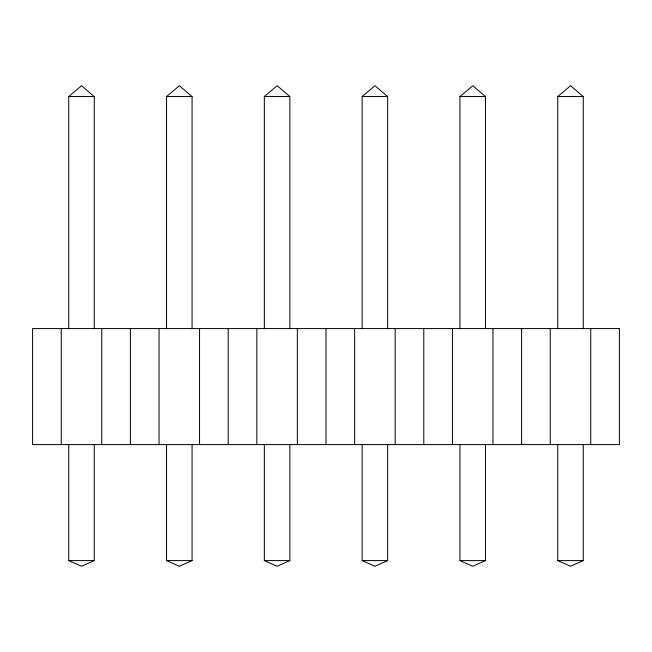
<?xml version="1.0" encoding="UTF-8"?>
<svg xmlns="http://www.w3.org/2000/svg" width="652" height="652" viewBox="0 0 652 652"><rect width="100%" height="100%" fill="white"/><g stroke="black" fill="none" stroke-linecap="round" stroke-linejoin="round"><path stroke-width="0.98" d="M68.737 328.575L68.737 96.553L81.581 85.73L94.263 96.553L94.263 328.575M166.537 328.575L166.537 96.553L179.381 85.73L192.063 96.553L192.063 328.575M264.337 328.575L264.337 96.553L277.182 85.73L289.863 96.553L289.863 328.575M362.137 328.575L362.137 96.553L374.981 85.73L387.663 96.553L387.663 328.575M459.937 328.575L459.937 96.553L472.781 85.73L485.463 96.553L485.463 328.575M557.737 328.575L557.737 96.553L570.582 85.73L583.263 96.553L583.263 328.575M94.263 444.582L94.263 560.59L81.516 566.27L68.737 560.59L68.737 444.582M192.063 444.582L192.063 560.59L179.316 566.27L166.537 560.59L166.537 444.582M289.863 444.582L289.863 560.59L277.116 566.27L264.337 560.59L264.337 444.582M387.663 444.582L387.663 560.59L374.916 566.27L362.137 560.59L362.137 444.582M485.463 444.582L485.463 560.59L472.716 566.27L459.937 560.59L459.937 444.582M583.263 444.582L583.263 560.59L570.516 566.27L557.737 560.59L557.737 444.582M68.737 96.553L94.263 96.553M166.537 96.553L192.063 96.553M264.337 96.553L289.863 96.553M362.137 96.553L387.663 96.553M459.937 96.553L485.463 96.553M557.737 96.553L583.263 96.553M68.737 560.59L94.263 560.59M166.537 560.59L192.063 560.59M264.337 560.59L289.863 560.59M362.137 560.59L387.663 560.59M459.937 560.59L485.463 560.59M557.737 560.59L583.263 560.59M590.753 328.575L590.753 444.582M550.247 328.575L550.247 444.582M521.6 328.575L521.6 444.582M492.953 328.575L492.953 444.582M452.447 328.575L452.447 444.582M423.8 328.575L423.8 444.582M395.153 328.575L395.153 444.582M354.647 328.575L354.647 444.582M326 328.575L326 444.582M297.353 328.575L297.353 444.582M256.847 328.575L256.847 444.582M228.2 328.575L228.2 444.582M199.553 328.575L199.553 444.582M159.047 328.575L159.047 444.582M130.4 328.575L130.4 444.582M101.753 328.575L101.753 444.582M61.247 328.575L61.247 444.582M619.4 328.575L32.6 328.575L32.6 444.582L619.4 444.582L619.4 328.575"/></g></svg>
